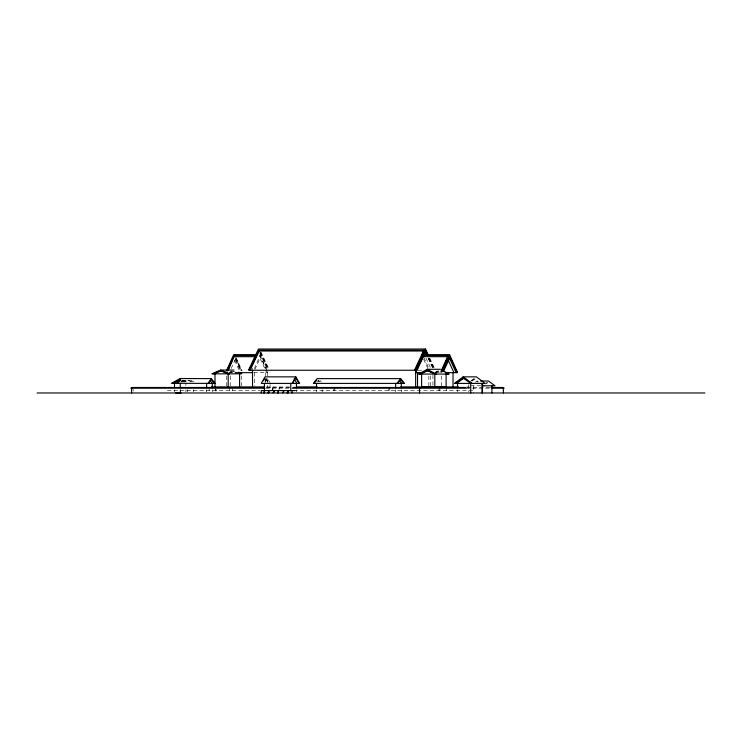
<?xml version="1.0" encoding="UTF-8"?>
<svg xmlns="http://www.w3.org/2000/svg" width="742" height="742" viewBox="0 0 742 742"><rect width="100%" height="100%" fill="white"/><g stroke="black" fill="none" stroke-linecap="round" stroke-linejoin="round"><path stroke-width="0.56" stroke-dasharray="3.71 2.78" d="M271.906 390.58L273.306 386.99L273.306 390.58M278.844 389.68L279.901 386.99L279.901 389.68M333.446 390.58L334.503 387.89M388.4 390.58L389.448 387.89M272.249 389.68L273.306 386.99M254.311 368.653L260.052 355.9L265.794 368.653M231.161 368.542L235.873 358.293L241.53 370.592M254.868 369.572L260.052 358.293L266.647 372.642M251.631 370.249L252.568 368.245M265.033 381.62L267.231 378.049L269.977 382.51M180.992 381.972L182.198 380.535M317.381 381.982L318.698 380.553M471.087 380.785L474.602 378.16M475.483 382.204L477.134 381.017L478.785 382.204M471.151 381.026L474.565 378.643M472.088 381.026L475.511 378.643M485.667 383.401L487.494 382.204M485.695 384.004L487.522 382.807M180.853 382.251L184.767 380.117M435.573 371.937L437.53 370.879M181.948 381.963L185.788 380.173M182.884 381.963L186.734 380.173M435.665 372.271L438.55 370.926M435.647 372.716L439.496 370.926M230.039 371.733L231.986 370.898M229.705 372.363L233.943 371.26L229.547 372.725M417.959 370.249L421.512 370.249M229.278 372.642L235.038 372.642M253.801 372.642L267.593 372.642L266.239 369.655M435.535 372.642L440.136 372.642M470.539 385.794L482.059 385.794M266.276 386.99L289.612 386.99M466.607 386.99L468.963 386.99M266.536 387.472L289.77 387.472M466.69 387.472L491.018 387.472M265.729 388.187L289.742 388.187M466.041 388.187L490.731 388.187M167.377 390.58L259.885 390.58M293.832 390.58L473.22 390.58M233.007 371.26L235.205 371.992M188.654 380.173L192.503 381.963M187.717 380.173L191.566 381.963M182.059 380.173L185.908 381.963M182.087 380.618L184.971 381.963M190.629 380.117L194.534 382.251M183.089 380.117L186.993 382.251M320.015 380.553L321.332 381.982M317.817 380.553L319.134 381.982M183.46 380.535L184.786 381.972M318.42 380.219L319.672 381.815M181.864 380.219L183.116 381.815M265.033 378.049L267.779 382.51M266.109 378.726L268.261 382.464M429.841 358.265L434.664 368.524M429.266 358.238L433.977 368.245M428.783 358.358L433.569 368.533M428.32 358.219L433.031 368.245M428.097 358.089L432.864 368.227M426.01 358.219L430.722 368.245M261.063 352.255L269.198 369.553M260.386 352.005L268.493 369.238M260.062 352.209L268.075 369.247M259.895 352.107L268.094 369.553M259.858 353.229L267.398 369.247M259.858 355.214L266.925 370.249M423.654 359.323L427.893 368.542M234.62 360.343L239.332 370.592M423.988 357.69L428.922 368.653M236.058 357.551L242.087 370.935M235.576 357.69L241.419 370.648M235.502 358.766L240.992 370.954M235.557 360.093L240.269 370.555M477.134 381.017L477.134 382.204M473.684 385.794L473.684 392.972M468.823 384.467L468.823 391.906M457.526 389.782L457.526 391.906M446.536 387.89L446.536 390.58M441.713 375.953L441.713 385.886M439.941 387.89L439.941 390.58M438.995 387.89L438.995 390.58M432.92 375.155L432.92 386.118M430.722 375.832L430.722 385.877M428.839 375.953L428.839 385.886M401.311 389.782L401.311 391.906M395.662 389.782L395.662 391.906M389.8 387.89L389.8 390.58M334.846 387.89L334.846 390.58M322.186 389.782L322.186 391.906M316.528 389.782L316.528 391.906M296.438 389.782L296.438 391.906M270.06 384.467L270.06 389.782M267.584 372.484L267.584 386.99M265.701 372.642L265.701 382.575M260.405 356.689L260.052 354.704L259.7 356.689M254.404 372.642L254.404 385.886M241.53 375.953L241.53 385.886M232.7 387.89L232.7 390.58M230.224 375.953L230.224 385.886M229.519 387.89L229.519 390.58M226.412 376.018L226.412 385.896M216.052 389.142L216.052 391.053M215.737 387.89L215.737 390.58M215.43 389.142L215.43 391.053M212.286 389.782L212.286 391.906M209.142 387.89L209.142 390.58M206.628 389.782L206.628 391.906M193.347 389.689L193.347 391.813M187.698 389.689L187.698 391.813M185.908 383.401L185.908 385.534M185.908 389.782L185.908 391.906M180.25 389.782L180.25 391.906M180.158 389.689L180.158 391.813M174.509 389.689L174.509 391.813M133.152 389.142L133.152 391.053"/><path stroke-width="1.11" d="M455.996 372.642L456.228 371.965L457.332 371.965L457.1 372.642L445.098 372.642M263.558 392.972L264.504 390.58L264.504 392.972M267.955 392.972L268.892 390.58L268.892 392.972M273.093 392.972L274.039 390.58L274.039 392.175M277.489 392.972L278.435 390.58L278.435 392.972M282.721 392.972L283.667 390.58L283.667 392.175M287.117 392.972L288.063 390.58L288.063 392.972M226.366 370.954L233.674 354.704L256.602 354.704M227.08 370.555L228.963 366.363M229.909 364.276L232.738 357.996M227.469 370.935L234.778 354.704M228.137 370.648L234.426 355.492L256.25 355.492M417.894 367.661L415.65 372.642L422.541 372.642M420.139 362.671L422.829 356.689L448.103 356.689L448.103 355.492L422.829 355.492M441.156 370.935L448.103 355.492M441.369 371.649L447.203 358.683M424.331 354.704L449.559 354.704L441.787 371.965L440.692 371.965M442.492 371.594L449.559 355.9L457.1 372.642M443.438 371.621L449.559 358.293L456.154 372.642M426.91 355.214L425.491 352.209L417.05 370.249L249.062 370.249L248.83 369.553L258.448 349.028L425.491 349.028L428.394 355.186M249.062 370.249L250.471 367.244M253.755 360.241L256.565 354.231M258.949 350.289L259.181 350.994L250.165 370.249L249.933 369.553L258.949 350.289L423.803 350.289L422.133 355.047M415.01 370.249L414.778 369.553L423.803 350.289M416.911 366.196L418.34 363.153M427.846 355.233L425.491 350.224L416.114 370.249L415.882 369.553L425.491 349.028M292.042 383.401L295.808 376.853L265.033 376.853L261.267 383.401L299.573 383.401L295.808 376.853M263.382 380.729L264.486 378.939M292.506 383.401L295.808 378.049L299.1 383.401M177.115 383.401L180.603 378.624M207.89 383.401L211.377 378.624L215.143 383.401L171.365 383.308L180.158 378.522L211.377 378.624M396.914 383.401L400.689 378.624L404.455 383.401L313.393 383.401L317.159 378.624L400.689 378.624M177.588 383.401L180.603 379.821M208.354 383.401L211.377 379.821L214.679 383.401M397.387 383.401L400.689 379.821L403.982 383.401M313.866 383.401L316.5 380.553M463.175 376.853L454.382 383.401L485.157 383.401L476.364 376.853L463.175 376.853L471.968 383.401M455.477 383.401L463.175 378.049L470.864 383.401M456.423 383.401L464.112 378.049L466.681 379.83M440.46 369.284L427.271 369.284L418.479 374.061L449.244 374.061L443.382 370.879M172.469 383.308L180.158 379.718M173.405 383.308L180.139 380.173M419.573 374.061L427.271 370.481L435.906 374.061M420.519 374.061L428.208 370.481M212.926 373.829L220.643 370.666L229.278 373.829M213.891 373.829L221.58 370.666M259.181 350.994L424.034 350.994M234.426 356.689L255.1 356.689M248.83 369.553L249.933 369.553M414.778 369.553L415.882 369.553M233.943 370.063L220.643 370.063L211.85 373.829L241.632 373.829M235.279 372.642L252.512 372.642M480.528 381.017L488.44 381.017L495.035 385.794L482.476 385.794L482.476 392.972M211.34 386.99L264.217 386.99M296.485 386.99L317.316 386.99M400.615 386.99L458.5 386.99M264.226 387.472L132.373 387.472L130.796 388.187L264.913 388.187M293.136 387.472L465.531 387.472M491 387.472L502.584 387.472L504.152 388.187L491.445 388.187M292.32 388.187L466.041 388.187M295.27 390.58L261.267 390.58L261.267 392.972M37.1 392.972L704.9 392.972M175.594 392.889L181.039 392.972M228.332 373.829L220.624 370.666L220.624 370.063L229.436 373.829M238.831 372.15L241.762 373.411M446.23 373.17L448.149 374.061M427.271 370.481L434.96 374.061M427.271 369.284L436.055 374.061M469.241 381.62L470.957 382.807M482.077 384.597L483.728 385.794M399.808 381.249L401.784 383.401M210.496 381.249L212.481 383.401M419.211 387.472L419.842 388.187M294.157 378.939L296.911 383.401M448.307 360.343L453.956 372.642M449.559 354.704L457.332 371.965M503.373 388.187L503.373 392.972M491.89 385.794L491.89 392.972M482.012 383.401L482.012 392.972M470.706 383.401L470.706 392.972M457.526 383.401L457.526 387.658M453.01 372.642L453.01 386.99M446.109 374.061L446.109 387.213L421.614 387.213L421.614 374.061M434.803 374.061L434.803 387.213M419.527 388.187L419.527 392.972M417.533 372.642L417.533 386.99M415.65 370.249L415.65 386.99M401.311 383.401L401.311 387.658M395.662 383.401L395.662 387.658M316.528 383.401L316.528 387.658M296.438 383.401L296.438 387.658M292.042 390.58L292.042 392.972M290.781 383.401L290.781 390.849M264.402 383.401L264.402 390.849M252.521 370.249L252.521 386.99M239.592 373.829L239.592 386.99M228.174 373.829L228.174 386.99M214.995 373.829L214.995 386.99M212.286 383.401L212.286 387.658M206.628 383.401L206.628 387.658M180.25 383.401L180.25 387.658M174.509 383.308L174.509 387.556M131.584 388.187L131.584 392.972"/></g></svg>
